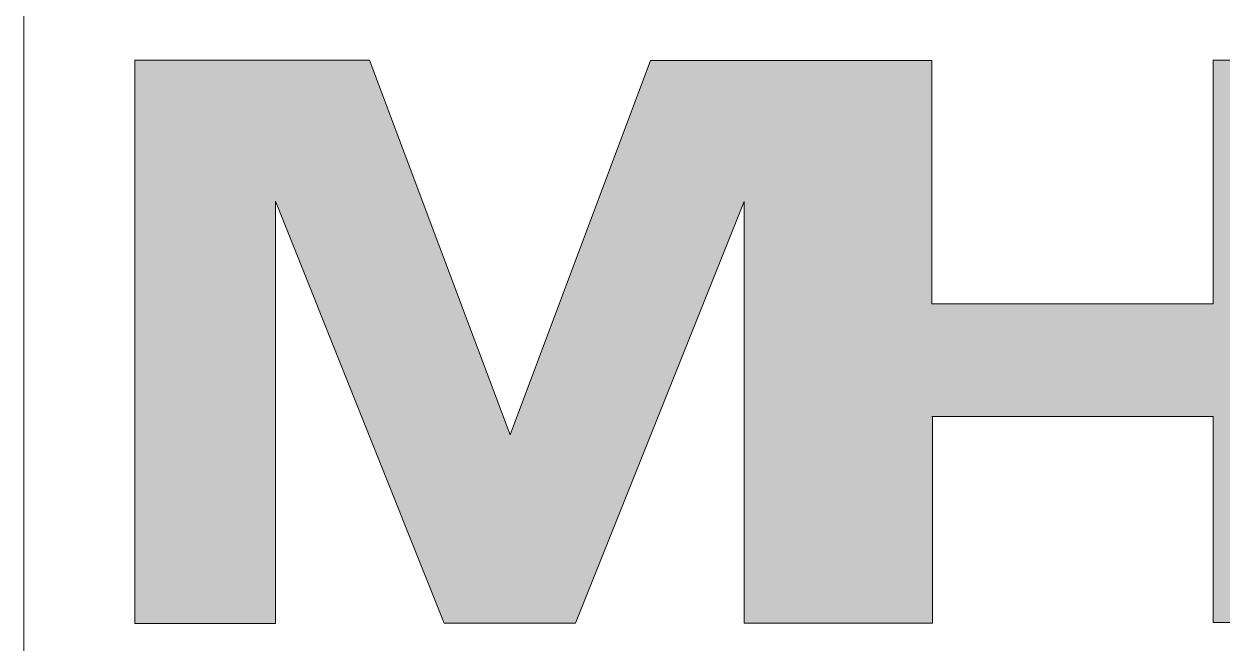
# Model space of a CAD drawing. Header units: millimetres. Extents: x 6786 to 7380, y -302 to 118.
# Drawn here: x 7318.84 to 7327.12, y -287.02 to -282.74 of the extents above; entities that cross this region are included whole.
import ezdxf

# ---------------------------------------------------------------- set-up
doc = ezdxf.new("R2010")
doc.units = ezdxf.units.MM
doc.linetypes.add('XKITLINE00', pattern=[0])

# ---------------------------------------------------------------- blocks, each defined once
blk = doc.blocks.new('*D28')
at = {"color": 5}
for points in [[(367.3594, 11.4079), (366.3872, 13.9982), (364.7661, 13.9982)], [(364.7661, 13.9982), (364.7661, 10.1032), (365.738, 10.1032)], [(364.7661, 13.9982), (365.738, 10.1032), (365.738, 13.0222)], [(367.3594, 11.4079), (364.7661, 13.9982), (365.738, 13.0222)], [(368.3299, 13.9958), (367.3594, 11.4079), (366.9034, 10.1061)], [(368.3299, 13.9958), (366.9034, 10.1061), (367.8118, 10.1061)], [(368.3299, 13.9958), (367.8118, 10.1061), (368.9776, 13.0206)], [(370.2748, 12.3125), (370.2748, 13.9958), (368.3299, 13.9958)], [(370.2748, 12.3125), (368.3299, 13.9958), (368.9776, 13.0206)], [(373.5148, 13.2845), (374.6812, 13.9973), (372.2188, 13.9973)], [(373.5148, 10.8221), (373.5148, 13.2845), (372.2188, 13.9973)], [(373.5148, 10.8221), (372.2188, 13.9973), (372.2188, 12.3125)], [(367.3594, 11.4079), (365.738, 13.0222), (366.9034, 10.1061)], [(370.2748, 12.3125), (368.9776, 13.0206), (368.9776, 10.1055)], [(370.2748, 12.3125), (368.9776, 10.1055), (370.28, 10.1055)], [(370.2748, 12.3125), (370.28, 10.1055), (370.28, 11.5349)], [(372.2188, 12.3125), (370.2748, 12.3125), (370.28, 11.5349)], [(372.2188, 12.3125), (370.28, 11.5349), (372.2188, 11.5349)], [(373.5148, 10.8221), (372.2188, 12.3125), (372.2188, 11.5349)], [(373.5148, 10.8221), (372.2188, 11.5349), (372.2188, 10.1093)], [(374.3572, 10.8221), (373.5148, 10.8221), (372.2188, 10.1093)], [(374.3572, 10.8221), (372.2188, 10.1093), (374.6812, 10.1093)]]:
    blk.add_solid(points, dxfattribs=at)

msp = doc.modelspace()

# ---------------------------------------------------------------- linework, layer by layer
at = {"color": 0, "linetype": 'XKITLINE00', "lineweight": 0}
for p in [(7318.8429, -245.4843), (7318.8429, -277.9843)]:
    msp.add_line(p, (7318.8429, -291.9843), dxfattribs=at)
at = {"color": 5, "linetype": 'XKITLINE00', "lineweight": 0}
for p, q in [((7321.2301, -282.9861), (7319.609, -282.9861)), ((7319.609, -282.9861), (7319.609, -286.881)), ((7322.2022, -285.5763), (7321.2301, -282.9861)), ((7323.1727, -282.9885), (7322.2022, -285.5763)), ((7325.1176, -282.9885), (7323.1727, -282.9885)), ((7325.1176, -284.6718), (7325.1176, -282.9885)), ((7329.524, -282.987), (7327.0616, -282.987)), ((7327.0616, -283.6998), (7327.0616, -282.987)), ((7329.524, -282.987), (7327.0616, -282.987)), ((7327.0616, -282.987), (7327.0616, -284.6718)), ((7327.0616, -284.6718), (7327.0616, -283.6998)), ((7320.5809, -286.881), (7320.5809, -283.9621)), ((7320.5809, -283.9621), (7321.7463, -286.8782)), ((7322.6547, -286.8782), (7323.8204, -283.9637)), ((7323.8204, -283.9637), (7323.8204, -286.8788)), ((7327.0616, -284.6718), (7325.1176, -284.6718)), ((7327.0616, -284.6718), (7325.1176, -284.6718)), ((7327.0616, -285.4494), (7325.1176, -285.4494)), ((7325.1228, -286.8788), (7325.1228, -285.4494)), ((7325.1228, -285.4494), (7327.0616, -285.4494)), ((7327.0616, -286.875), (7327.0616, -285.4494)), ((7327.0616, -285.4494), (7327.0616, -286.875)), ((7319.609, -286.881), (7320.5809, -286.881)), ((7321.7463, -286.8782), (7322.6547, -286.8782)), ((7323.8204, -286.8788), (7325.1228, -286.8788)), ((7329.524, -286.875), (7327.0616, -286.875)), ((7327.0616, -286.875), (7329.524, -286.875))]:
    msp.add_line(p, q, dxfattribs=at)

# ---------------------------------------------------------------- block references
at = {"lineweight": 0}
msp.add_blockref('*D28', (6954.8429, -296.9843), dxfattribs=at)

doc.saveas('drawing.dxf')
